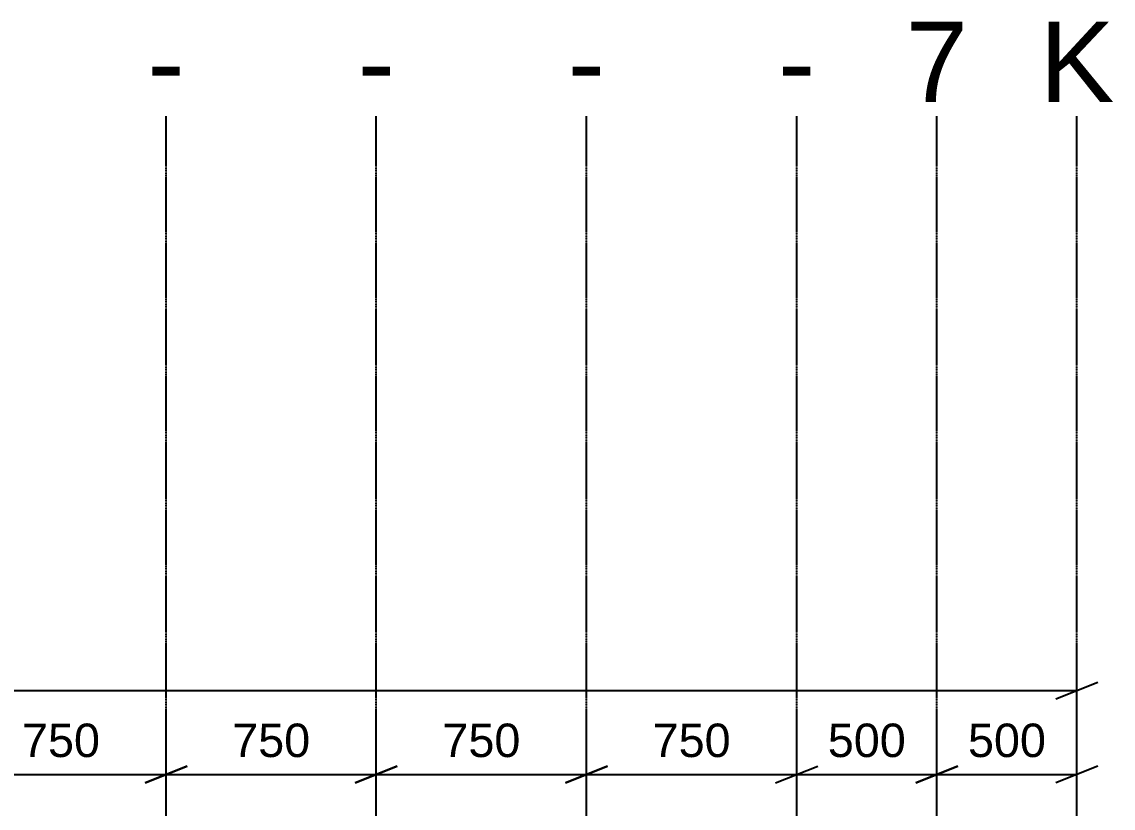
# Model space of a CAD drawing. Header units: millimetres. Extents: x -57554 to 16546, y 2142 to 98430.
# Drawn here: x -16361 to -12467, y 95610 to 98417 of the extents above; entities that cross this region are included whole.
import ezdxf

# ---------------------------------------------------------------- set-up
doc = ezdxf.new("R2010")
doc.units = ezdxf.units.MM
doc.linetypes.add('DXK_LINE_DOT3', pattern=[5.9187, 2.979, -0.9799, 0.9799, -0.9799])
doc.layers.add('S-Z23-A_DIMENSIONS', color=7, linetype='Continuous')
doc.styles.add('Arial', font='ARIAL.TTF', dxfattribs={"height": 0.2})

msp = doc.modelspace()

# ---------------------------------------------------------------- linework, layer by layer
at = {"color": 1, "linetype": 'DXK_LINE_DOT3'}
for p, q in [((-15846.4, 85580), (-15846.4, 98080)), ((-15096.4, 85580), (-15096.4, 98080)), ((-14346.4, 85580), (-14346.4, 98080)), ((-13596.4, 85580), (-13596.4, 98080)), ((-13096.4, 85580), (-13096.4, 98080)), ((-12596.4, 85580), (-12596.4, 98080))]:
    msp.add_line(p, q, dxfattribs=at)
at = {"layer": 'S-Z23-A_DIMENSIONS'}
for p, q in [((-12596.4, 95630), (-12596.4, 96155)), ((-12671.4, 96000), (-12521.4, 96060)), ((-29596.4, 96030), (-12596.4, 96030)), ((-15846.4, 95630), (-15846.4, 95855)), ((-15846.4, 95630), (-15846.4, 95855)), ((-15096.4, 95630), (-15096.4, 95855)), ((-15096.4, 95630), (-15096.4, 95855)), ((-14346.4, 95630), (-14346.4, 95855)), ((-14346.4, 95630), (-14346.4, 95855)), ((-13596.4, 95630), (-13596.4, 95855)), ((-13596.4, 95630), (-13596.4, 95855)), ((-13096.4, 95630), (-13096.4, 95855)), ((-13096.4, 95630), (-13096.4, 95855)), ((-12596.4, 95630), (-12596.4, 95855)), ((-15921.4, 95700), (-15771.4, 95760)), ((-15771.4, 95760), (-15921.4, 95700)), ((-15021.4, 95760), (-15171.4, 95700)), ((-15171.4, 95700), (-15021.4, 95760)), ((-14271.4, 95760), (-14421.4, 95700)), ((-14421.4, 95700), (-14271.4, 95760)), ((-13671.4, 95700), (-13521.4, 95760)), ((-13021.4, 95760), (-13171.4, 95700)), ((-12521.4, 95760), (-12671.4, 95700)), ((-16596.4, 95730), (-15846.4, 95730)), ((-15846.4, 95730), (-15096.4, 95730)), ((-15096.4, 95730), (-14346.4, 95730)), ((-14346.4, 95730), (-13596.4, 95730)), ((-13596.4, 95730), (-13096.4, 95730)), ((-13096.4, 95730), (-12596.4, 95730))]:
    msp.add_line(p, q, dxfattribs=at)

# ---------------------------------------------------------------- texts
at = {"color": 5, "linetype": 'Continuous', "style": 'Arial'}
for s, p in [('7', (-13207.6, 98130)), ('K', (-12729.7, 98130)), ('-', (-15913, 98130)), ('-', (-15163, 98130)), ('-', (-14413, 98130)), ('-', (-13663, 98130))]:
    msp.add_text(s, height=286.5, dxfattribs=at).set_placement(p)

# ---------------------------------------------------------------- wipeouts: each hides what was drawn before it
for points in [[(-16057.4, 95767.5), (-16057.4, 95942.5), (-16385.3, 95942.5), (-16385.3, 95767.5)], [(-15307.4, 95767.5), (-15307.4, 95942.5), (-15635.3, 95942.5), (-15635.3, 95767.5)], [(-14557.4, 95767.5), (-14557.4, 95942.5), (-14885.3, 95942.5), (-14885.3, 95767.5)], [(-13807.4, 95767.5), (-13807.4, 95942.5), (-14135.3, 95942.5), (-14135.3, 95767.5)]]:
    msp.add_wipeout(points).dxf.layer = 'S-Z23-A_DIMENSIONS'

# ---------------------------------------------------------------- next in the draw order: texts
at = {"layer": 'S-Z23-A_DIMENSIONS', "style": 'Arial'}
for p in [(-16360.3, 95792.5), (-15610.3, 95792.5), (-14860.3, 95792.5), (-14110.3, 95792.5)]:
    msp.add_text('750', height=119.38, dxfattribs=at).set_placement(p)

# ---------------------------------------------------------------- next in the draw order: wipeouts: each hides what was drawn before it
msp.add_wipeout([(-13182.4, 95767.5), (-13182.4, 95942.5), (-13510.3, 95942.5), (-13510.3, 95767.5)]).dxf.layer = 'S-Z23-A_DIMENSIONS'

# ---------------------------------------------------------------- next in the draw order: linework, layer by layer
at = {"layer": 'S-Z23-A_DIMENSIONS'}
for p, q in [((-13671.4, 95700), (-13521.4, 95760)), ((-13171.4, 95700), (-13021.4, 95760))]:
    msp.add_line(p, q, dxfattribs=at)

# ---------------------------------------------------------------- next in the draw order: texts
at = {"layer": 'S-Z23-A_DIMENSIONS', "style": 'Arial'}
msp.add_text('500', height=119.38, dxfattribs=at).set_placement((-13485.3, 95792.5))

# ---------------------------------------------------------------- next in the draw order: wipeouts: each hides what was drawn before it
msp.add_wipeout([(-12682.4, 95767.5), (-12682.4, 95942.5), (-13010.3, 95942.5), (-13010.3, 95767.5)]).dxf.layer = 'S-Z23-A_DIMENSIONS'

# ---------------------------------------------------------------- next in the draw order: texts
msp.add_text('500', height=119.38, dxfattribs=at).set_placement((-12985.3, 95792.5))

doc.saveas('drawing.dxf')
